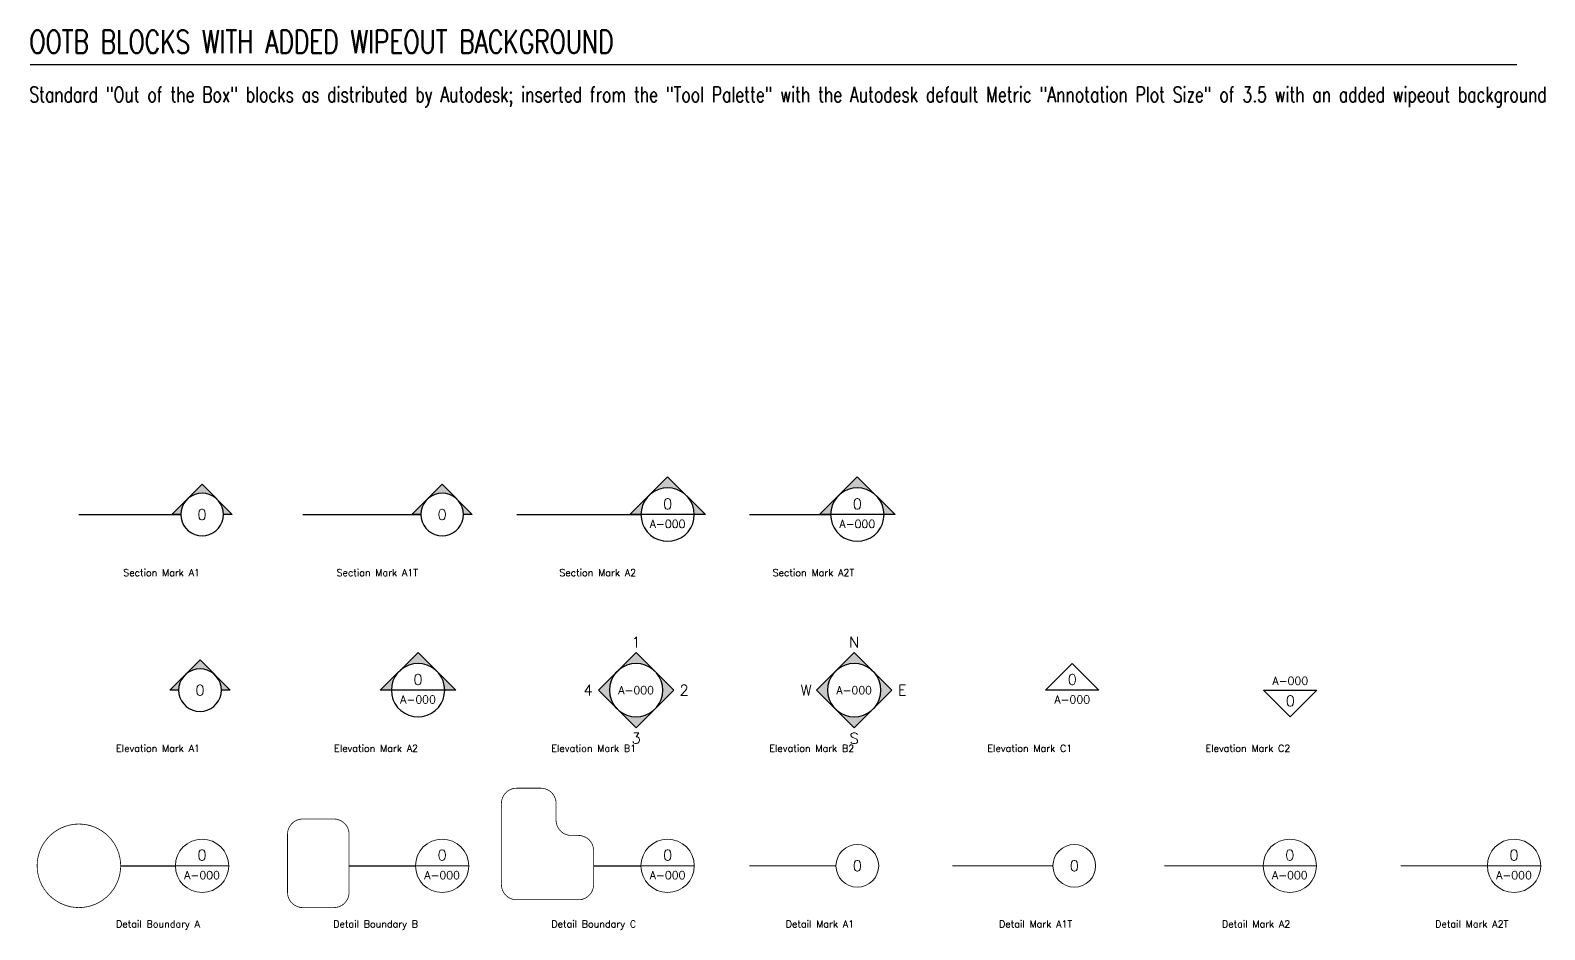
# Model space of a CAD drawing. Header units: millimetres. Extents: x -1452 to 102323, y -2095 to 85627.
# Drawn here: x 52644 to 102323, y 34068 to 63567 of the extents above; entities that cross this region are included whole.
import ezdxf
from ezdxf.enums import TextEntityAlignment as Align

# ---------------------------------------------------------------- set-up
doc = ezdxf.new("R2010")
doc.units = ezdxf.units.MM
doc.header["$LTSCALE"] = 0.5
doc.set_wipeout_variables(frame=1)
doc.linetypes.add('DASHED2', pattern=[9.525, 6.35, -3.175])
for name, color, linetype, lineweight in [('A050A', 151, 'Continuous', 25), ('A060A', 191, 'Continuous', 25), ('Aec-Detail-Marks', 150, 'Continuous', 18)]:
    doc.layers.add(name, color=color, linetype=linetype, lineweight=lineweight)
doc.styles.add('Arch-Dim', font='romans.shx', dxfattribs={"width": 0.75})
doc.styles.add('RomanS', font='romans.shx')
doc.dimstyles.new('Aec-Arch-M-100', dxfattribs={"dimscale": 100, "dimtxt": 2.5, "dimasz": 1.5, "dimexe": 1.5, "dimexo": 1.5, "dimgap": 0.8, "dimtad": 1, "dimdec": 0, "dimzin": 3, "dimdsep": 46, "dimtxsty": 'Arch-Dim', "dimblk": 'ARCHTICK', "dimcen": 2.5, "dimazin": 2, "dimtfac": 0.75, "dimtdec": 0, "dimtix": 1, "dimtmove": 2, "dimatfit": 2, "dimfxl": 1, "dimtolj": 1, "dimtzin": 0, "dimarcsym": 0})

# ---------------------------------------------------------------- blocks, each defined once
blk = doc.blocks.new('_ArchTick')
at = {"color": 0, "linetype": 'ByBlock', "const_width": 0.15}
blk.add_lwpolyline([(-0.5, -0.5), (0.5, 0.5)], dxfattribs=at)
blk = doc.blocks.new('Anno_Detail_A2_wo')
at = {"color": 0, "linetype": 'ByBlock', "lineweight": -2}
blk.add_line((2.5, 0), (-2.5, 0), dxfattribs=at)
blk.add_circle((0, 0), 2.5, dxfattribs=at)
at = {"color": 0, "linetype": 'ByBlock', "lineweight": -2, "style": 'RomanS'}
blk.add_attdef('NUMBER', text='', height=1, dxfattribs=at).set_placement((0, 0.5), align=Align.CENTER)
blk.add_attdef('SHEET', text='', height=0.75, dxfattribs=at).set_placement((0, -0.5), align=Align.TOP_CENTER)
blk = doc.blocks.new('Anno_Detail_A1_wo')
at = {"color": 0, "linetype": 'ByBlock', "lineweight": -2}
blk.add_circle((0, 0), 2, dxfattribs=at)
at = {"color": 0, "linetype": 'ByBlock', "lineweight": -2, "style": 'RomanS'}
blk.add_attdef('NUMBER', text='', height=1, dxfattribs=at).set_placement((0, 0), align=Align.MIDDLE)
blk = doc.blocks.new('*U57')
at = {"layer": 'Aec-Detail-Marks'}
blk.add_lwpolyline([(0, 0, 0.0591, 0.0591, 0), (0, 0.16, 0, 0, 0)], format="xyseb", dxfattribs=at)
blk = doc.blocks.new('*U58')
at = {"layer": 'Aec-Detail-Marks'}
blk.add_lwpolyline([(0, 0, 0.0591, 0.0591, 0), (0, 0.16, 0, 0, 0)], format="xyseb", dxfattribs=at)
blk = doc.blocks.new('Anno_Elevation_A1_wo')
blk.add_wipeout([(2, 0), (1.97, 0.35), (1.88, 0.68), (1.73, 1), (1.53, 1.29), (1.29, 1.53), (1, 1.73), (0.68, 1.88), (0.35, 1.97), (0, 2), (-0.35, 1.97), (-0.68, 1.88), (-1, 1.73), (-1.29, 1.53), (-1.53, 1.29), (-1.73, 1), (-1.88, 0.68), (-1.97, 0.35), (-2, 0), (-1.97, -0.35), (-1.88, -0.68), (-1.73, -1), (-1.53, -1.29), (-1.29, -1.53), (-1, -1.73), (-0.68, -1.88), (-0.35, -1.97), (0, -2), (0.35, -1.97), (0.68, -1.88), (1, -1.73), (1.29, -1.53), (1.53, -1.29), (1.73, -1), (1.88, -0.68), (1.97, -0.35)])
blk.add_lwpolyline([(2, 0), (1.97, 0.35), (1.88, 0.68), (1.73, 1), (1.53, 1.29), (1.29, 1.53), (1, 1.73), (0.68, 1.88), (0.35, 1.97), (0, 2), (-0.35, 1.97), (-0.68, 1.88), (-1, 1.73), (-1.29, 1.53), (-1.53, 1.29), (-1.73, 1), (-1.88, 0.68), (-1.97, 0.35), (-2, 0), (-1.97, -0.35), (-1.88, -0.68), (-1.73, -1), (-1.53, -1.29), (-1.29, -1.53), (-1, -1.73), (-0.68, -1.88), (-0.35, -1.97), (0, -2), (0.35, -1.97), (0.68, -1.88), (1, -1.73), (1.29, -1.53), (1.53, -1.29), (1.73, -1), (1.88, -0.68), (1.97, -0.35)], close=True)
at = {"color": 0, "linetype": 'ByBlock', "lineweight": -2, "style": 'RomanS'}
blk.add_attdef('NUMBER', text='', height=1, dxfattribs=at).set_placement((0, 0), align=Align.MIDDLE)
blk = doc.blocks.new('Anno_Arrow_A1')
at = {"linetype": 'ByBlock', "lineweight": -2}
h = blk.add_hatch(color=0, dxfattribs=at)
h.paths.add_polyline_path([(-1.41, 1.41), (-2.83, 0), (-2, 0, -0.198912)])
h.paths.add_polyline_path([(0, 2.83), (-1.41, 1.41, -0.414214), (1.41, 1.41)])
h.paths.add_polyline_path([(1.9, 0.93), (1.8, 0.88, -0.114349), (2, 0), (2.83, 0)])
h.paths.add_polyline_path([(1.41, 1.41, -0.082683), (1.8, 0.88), (1.9, 0.93)])
at = {"color": 0, "linetype": 'ByBlock', "lineweight": -2}
blk.add_lwpolyline([(-2, 0), (-2.83, 0), (0, 2.83), (2.83, 0), (2, 0)], dxfattribs=at)
blk = doc.blocks.new('Anno_Elevation_A2_wo')
blk.add_wipeout([(2.5, 0), (2.46, 0.43), (2.35, 0.86), (2.17, 1.25), (1.92, 1.61), (1.61, 1.92), (1.25, 2.17), (0.86, 2.35), (0.43, 2.46), (0, 2.5), (-0.43, 2.46), (-0.86, 2.35), (-1.25, 2.17), (-1.61, 1.92), (-1.92, 1.61), (-2.17, 1.25), (-2.35, 0.86), (-2.46, 0.43), (-2.5, 0), (-2.46, -0.43), (-2.35, -0.86), (-2.17, -1.25), (-1.92, -1.61), (-1.61, -1.92), (-1.25, -2.17), (-0.86, -2.35), (-0.43, -2.46), (0, -2.5), (0.43, -2.46), (0.86, -2.35), (1.25, -2.17), (1.61, -1.92), (1.92, -1.61), (2.17, -1.25), (2.35, -0.86), (2.46, -0.43)])
at = {"color": 0, "linetype": 'ByBlock', "lineweight": -2}
blk.add_line((2.5, 0), (-2.5, 0), dxfattribs=at)
blk.add_lwpolyline([(2.5, 0), (2.46, 0.43), (2.35, 0.86), (2.17, 1.25), (1.92, 1.61), (1.61, 1.92), (1.25, 2.17), (0.86, 2.35), (0.43, 2.46), (0, 2.5), (-0.43, 2.46), (-0.86, 2.35), (-1.25, 2.17), (-1.61, 1.92), (-1.92, 1.61), (-2.17, 1.25), (-2.35, 0.86), (-2.46, 0.43), (-2.5, 0), (-2.46, -0.43), (-2.35, -0.86), (-2.17, -1.25), (-1.92, -1.61), (-1.61, -1.92), (-1.25, -2.17), (-0.86, -2.35), (-0.43, -2.46), (0, -2.5), (0.43, -2.46), (0.86, -2.35), (1.25, -2.17), (1.61, -1.92), (1.92, -1.61), (2.17, -1.25), (2.35, -0.86), (2.46, -0.43)], close=True)
at = {"color": 0, "linetype": 'ByBlock', "lineweight": -2, "style": 'RomanS'}
blk.add_attdef('NUMBER', text='', height=1, dxfattribs=at).set_placement((0, 0.5), align=Align.CENTER)
blk.add_attdef('SHEET', text='', height=0.75, dxfattribs=at).set_placement((0, -0.5), align=Align.TOP_CENTER)
blk = doc.blocks.new('Anno_Arrow_A2')
at = {"linetype": 'ByBlock', "lineweight": -2}
h = blk.add_hatch(color=0, dxfattribs=at)
h.paths.add_polyline_path([(-1.77, 1.77), (-3.54, 0), (-2.5, 0, -0.198912)])
h.paths.add_polyline_path([(0, 3.54), (-1.77, 1.77, -0.414214), (1.77, 1.77)])
h.paths.add_polyline_path([(2.37, 1.16), (2.25, 1.1, -0.114349), (2.5, 0), (3.54, 0)])
h.paths.add_polyline_path([(1.77, 1.77, -0.082683), (2.25, 1.1), (2.37, 1.16)])
at = {"color": 0, "linetype": 'ByBlock', "lineweight": -2}
blk.add_lwpolyline([(-2.5, 0), (-3.54, 0), (0, 3.54), (3.54, 0), (2.5, 0)], dxfattribs=at)
blk = doc.blocks.new('Anno_Elevation_B1_wo')
blk.add_wipeout([(2.5, 0), (2.46, 0.43), (2.35, 0.86), (2.17, 1.25), (1.92, 1.61), (1.61, 1.92), (1.25, 2.17), (0.86, 2.35), (0.43, 2.46), (0, 2.5), (-0.43, 2.46), (-0.86, 2.35), (-1.25, 2.17), (-1.61, 1.92), (-1.92, 1.61), (-2.17, 1.25), (-2.35, 0.86), (-2.46, 0.43), (-2.5, 0), (-2.46, -0.43), (-2.35, -0.86), (-2.17, -1.25), (-1.92, -1.61), (-1.61, -1.92), (-1.25, -2.17), (-0.86, -2.35), (-0.43, -2.46), (0, -2.5), (0.43, -2.46), (0.86, -2.35), (1.25, -2.17), (1.61, -1.92), (1.92, -1.61), (2.17, -1.25), (2.35, -0.86), (2.46, -0.43)])
at = {"color": 0, "linetype": 'ByBlock', "lineweight": -2}
blk.add_lwpolyline([(-3.54, 0), (0, 3.54), (3.54, 0), (0, -3.54)], close=True, dxfattribs=at)
blk.add_lwpolyline([(2.5, 0), (2.46, 0.43), (2.35, 0.86), (2.17, 1.25), (1.92, 1.61), (1.61, 1.92), (1.25, 2.17), (0.86, 2.35), (0.43, 2.46), (0, 2.5), (-0.43, 2.46), (-0.86, 2.35), (-1.25, 2.17), (-1.61, 1.92), (-1.92, 1.61), (-2.17, 1.25), (-2.35, 0.86), (-2.46, 0.43), (-2.5, 0), (-2.46, -0.43), (-2.35, -0.86), (-2.17, -1.25), (-1.92, -1.61), (-1.61, -1.92), (-1.25, -2.17), (-0.86, -2.35), (-0.43, -2.46), (0, -2.5), (0.43, -2.46), (0.86, -2.35), (1.25, -2.17), (1.61, -1.92), (1.92, -1.61), (2.17, -1.25), (2.35, -0.86), (2.46, -0.43)], close=True)
at = {"color": 0, "linetype": 'ByBlock', "lineweight": -2, "style": 'RomanS'}
blk.add_attdef('SHEET', text='', height=0.75, dxfattribs=at).set_placement((0, 0), align=Align.MIDDLE)
blk = doc.blocks.new('Anno_Arrow_1234')
at = {"linetype": 'ByBlock', "lineweight": -2}
blk.add_hatch(color=0, dxfattribs=at).paths.add_polyline_path([(0, 3.54), (-1.77, 1.77, -0.198912), (0, 2.5, -0.198912), (1.77, 1.77)])
at = {"color": 0, "linetype": 'ByBlock', "lineweight": -2, "style": 'RomanS'}
blk.add_attdef('NUMBER', text='', height=1, dxfattribs=at).set_placement((0, 4.5), align=Align.MIDDLE)
blk = doc.blocks.new('Anno_Arrow_NESW')
at = {"linetype": 'ByBlock', "lineweight": -2}
blk.add_hatch(color=0, dxfattribs=at).paths.add_polyline_path([(0, 3.54), (-1.77, 1.77, -0.198912), (0, 2.5, -0.198912), (1.77, 1.77)])
at = {"color": 0, "linetype": 'ByBlock', "lineweight": -2, "style": 'RomanS'}
blk.add_attdef('NUMBER', text='', height=1, dxfattribs=at).set_placement((0, 4.5), align=Align.MIDDLE)
blk = doc.blocks.new('Anno_Elevation_C1_wo')
at = {"color": 0, "linetype": 'ByBlock'}
blk.add_wipeout([(0, 0), (-2.5, 0), (0, 2.5), (2.5, 0)], dxfattribs=at)
at = {"color": 0, "linetype": 'ByBlock', "lineweight": -2}
blk.add_lwpolyline([(0, 0), (-2.5, 0), (0, 2.5), (2.5, 0), (0, 0)], close=True, dxfattribs=at)
at = {"color": 0, "linetype": 'ByBlock', "lineweight": -2, "style": 'RomanS'}
blk.add_attdef('NUMBER', text='', height=1, dxfattribs=at).set_placement((0, 0.5), align=Align.CENTER)
blk.add_attdef('SHEET', text='', height=0.75, dxfattribs=at).set_placement((0, -0.5), align=Align.TOP_CENTER)
blk = doc.blocks.new('Anno_Elevation_C2_wo')
at = {"color": 0, "linetype": 'ByBlock', "lineweight": -2}
blk.add_lwpolyline([(0, 0), (-2.5, 0), (0, 2.5), (2.5, 0), (0, 0)], close=True, dxfattribs=at)
at = {"color": 0, "linetype": 'ByBlock', "lineweight": -2, "style": 'RomanS'}
blk.add_attdef('NUMBER', text='', height=1, rotation=180, dxfattribs=at).set_placement((0, 0.5), align=Align.TOP_CENTER)
blk.add_attdef('SHEET', text='', height=0.75, rotation=180, dxfattribs=at).set_placement((0, -0.5), align=Align.CENTER)
blk = doc.blocks.new('Anno_Section_A1_wo')
blk.add_wipeout([(2, 0), (1.97, 0.35), (1.88, 0.68), (1.73, 1), (1.53, 1.29), (1.29, 1.53), (1, 1.73), (0.68, 1.88), (0.35, 1.97), (0, 2), (-0.35, 1.97), (-0.68, 1.88), (-1, 1.73), (-1.29, 1.53), (-1.53, 1.29), (-1.73, 1), (-1.88, 0.68), (-1.97, 0.35), (-2, 0), (-1.97, -0.35), (-1.88, -0.68), (-1.73, -1), (-1.53, -1.29), (-1.29, -1.53), (-1, -1.73), (-0.68, -1.88), (-0.35, -1.97), (0, -2), (0.35, -1.97), (0.68, -1.88), (1, -1.73), (1.29, -1.53), (1.53, -1.29), (1.73, -1), (1.88, -0.68), (1.97, -0.35)])
blk.add_lwpolyline([(2, 0), (1.97, 0.35), (1.88, 0.68), (1.73, 1), (1.53, 1.29), (1.29, 1.53), (1, 1.73), (0.68, 1.88), (0.35, 1.97), (0, 2), (-0.35, 1.97), (-0.68, 1.88), (-1, 1.73), (-1.29, 1.53), (-1.53, 1.29), (-1.73, 1), (-1.88, 0.68), (-1.97, 0.35), (-2, 0), (-1.97, -0.35), (-1.88, -0.68), (-1.73, -1), (-1.53, -1.29), (-1.29, -1.53), (-1, -1.73), (-0.68, -1.88), (-0.35, -1.97), (0, -2), (0.35, -1.97), (0.68, -1.88), (1, -1.73), (1.29, -1.53), (1.53, -1.29), (1.73, -1), (1.88, -0.68), (1.97, -0.35)], close=True)
at = {"color": 0, "linetype": 'ByBlock', "lineweight": -2, "style": 'RomanS'}
blk.add_attdef('NUMBER', text='', height=1, dxfattribs=at).set_placement((0, 0), align=Align.MIDDLE)
blk = doc.blocks.new('*U59')
at = {"layer": 'A060A'}
blk.add_lwpolyline([(0, 0, 0.0591, 0.0591, 0), (0, 0.16, 0, 0, 0)], format="xyseb", dxfattribs=at)
blk = doc.blocks.new('Anno_Section_A2_wo')
blk.add_wipeout([(2.5, 0), (2.46, 0.43), (2.35, 0.86), (2.17, 1.25), (1.92, 1.61), (1.61, 1.92), (1.25, 2.17), (0.86, 2.35), (0.43, 2.46), (0, 2.5), (-0.43, 2.46), (-0.86, 2.35), (-1.25, 2.17), (-1.61, 1.92), (-1.92, 1.61), (-2.17, 1.25), (-2.35, 0.86), (-2.46, 0.43), (-2.5, 0), (-2.46, -0.43), (-2.35, -0.86), (-2.17, -1.25), (-1.92, -1.61), (-1.61, -1.92), (-1.25, -2.17), (-0.86, -2.35), (-0.43, -2.46), (0, -2.5), (0.43, -2.46), (0.86, -2.35), (1.25, -2.17), (1.61, -1.92), (1.92, -1.61), (2.17, -1.25), (2.35, -0.86), (2.46, -0.43)])
at = {"color": 0, "linetype": 'ByBlock', "lineweight": -2}
blk.add_line((2.5, 0), (-2.5, 0), dxfattribs=at)
blk.add_lwpolyline([(2.5, 0), (2.46, 0.43), (2.35, 0.86), (2.17, 1.25), (1.92, 1.61), (1.61, 1.92), (1.25, 2.17), (0.86, 2.35), (0.43, 2.46), (0, 2.5), (-0.43, 2.46), (-0.86, 2.35), (-1.25, 2.17), (-1.61, 1.92), (-1.92, 1.61), (-2.17, 1.25), (-2.35, 0.86), (-2.46, 0.43), (-2.5, 0), (-2.46, -0.43), (-2.35, -0.86), (-2.17, -1.25), (-1.92, -1.61), (-1.61, -1.92), (-1.25, -2.17), (-0.86, -2.35), (-0.43, -2.46), (0, -2.5), (0.43, -2.46), (0.86, -2.35), (1.25, -2.17), (1.61, -1.92), (1.92, -1.61), (2.17, -1.25), (2.35, -0.86), (2.46, -0.43)], close=True)
at = {"color": 0, "linetype": 'ByBlock', "lineweight": -2, "style": 'RomanS'}
blk.add_attdef('NUMBER', text='', height=1, dxfattribs=at).set_placement((0, 0.5), align=Align.CENTER)
blk.add_attdef('SHEET', text='', height=0.75, dxfattribs=at).set_placement((0, -0.5), align=Align.TOP_CENTER)
blk = doc.blocks.new('*U60')
at = {"layer": 'A060A'}
blk.add_lwpolyline([(0, 0, 0.0591, 0.0591, 0), (0, 0.16, 0, 0, 0)], format="xyseb", dxfattribs=at)

msp = doc.modelspace()

# ---------------------------------------------------------------- linework, layer by layer
msp.add_lwpolyline([(52644, 62447), (101404, 62447)])
at = {"layer": 'A060A'}
for points in [[(54238, 47685), (57579, 47685)], [(68599, 47685), (72675, 47685)]]:
    msp.add_lwpolyline(points, dxfattribs=at)
at = {"layer": 'Aec-Detail-Marks', "linetype": 'DASHED2', "const_width": 25, "flags": 128}
for points in [[(68099, 35549, 0.414214), (68599, 35049), (70623, 35049, 0.414214), (71123, 35549), (71123, 36659, 0.414214), (70623, 37159), (70392, 37159, -0.414214), (69892, 37659), (69892, 38209, 0.414214), (69392, 38709), (68599, 38709, 0.414214), (68099, 38209)], [(55608, 36163, 1), (52868, 36163, 1)], [(61082, 35293, 0.414214), (61582, 34793), (62601, 34793, 0.414214), (63101, 35293), (63101, 37198, 0.414214), (62601, 37698), (61582, 37698, 0.414214), (61082, 37198)]]:
    msp.add_lwpolyline(points, format="xyb", close=True, dxfattribs=at)
at = {"layer": 'Aec-Detail-Marks'}
for points in [[(76238, 36163), (79074, 36163)], [(82901, 36163), (86192, 36163)], [(89845, 36163), (93086, 36163)], [(97605, 36163), (100441, 36163)]]:
    msp.add_lwpolyline(points, dxfattribs=at)

# ---------------------------------------------------------------- block references
at = {"layer": 'A050A'}
ref = msp.add_blockref('Anno_Elevation_A2_wo', (65364, 41924), dxfattribs=dict(at, xscale=350, yscale=350, zscale=350))
ref.add_attrib('SHEET', 'A-000', dxfattribs={"layer": '0', "color": 0, "linetype": 'ByBlock', "lineweight": -2, "height": 262.5, "style": 'Arch-Dim'}).set_placement((65364, 41749), align=Align.TOP_CENTER)
ref.add_attrib('NUMBER', '0', dxfattribs={"layer": '0', "color": 0, "linetype": 'ByBlock', "lineweight": -2, "height": 350, "style": 'Arch-Dim'}).set_placement((65364, 42099), align=Align.CENTER)
ref = msp.add_blockref('Anno_Elevation_B1_wo', (72518, 41924), dxfattribs=dict(at, xscale=350, yscale=350, zscale=350))
ref.add_attrib('SHEET', 'A-000', dxfattribs={"layer": '0', "color": 0, "linetype": 'ByBlock', "lineweight": -2, "height": 262.5, "style": 'Arch-Dim'}).set_placement((72518, 41924), align=Align.MIDDLE)
ref = msp.add_blockref('Anno_Elevation_B1_wo', (79671, 41924), dxfattribs=dict(at, xscale=350, yscale=350, zscale=350))
ref.add_attrib('SHEET', 'A-000', dxfattribs={"layer": '0', "color": 0, "linetype": 'ByBlock', "lineweight": -2, "height": 262.5, "style": 'Arch-Dim'}).set_placement((79671, 41924), align=Align.MIDDLE)
ref = msp.add_blockref('Anno_Elevation_C1_wo', (86824, 41924), dxfattribs=dict(at, xscale=350, yscale=350, zscale=350))
ref.add_attrib('NUMBER', '0', dxfattribs={"layer": '0', "color": 0, "linetype": 'ByBlock', "lineweight": -2, "height": 350, "style": 'Arch-Dim'}).set_placement((86824, 42099), align=Align.CENTER)
ref.add_attrib('SHEET', 'A-000', dxfattribs={"layer": '0', "color": 0, "linetype": 'ByBlock', "lineweight": -2, "height": 262.5, "style": 'Arch-Dim'}).set_placement((86824, 41749), align=Align.TOP_CENTER)
ref = msp.add_blockref('Anno_Elevation_A1_wo', (58211, 41924), dxfattribs=dict(at, xscale=350.0000000000002, yscale=350.0000000000002, zscale=350.0000000000002))
ref.add_attrib('NUMBER', '0', dxfattribs={"layer": '0', "color": 0, "linetype": 'ByBlock', "lineweight": -2, "height": 350, "style": 'Arch-Dim'}).set_placement((58211, 41924), align=Align.MIDDLE)
ref = msp.add_blockref('Anno_Elevation_C2_wo', (93978, 41924), dxfattribs=dict(at, xscale=350, yscale=350, zscale=350, rotation=180))
ref.add_attrib('SHEET', 'A-000', dxfattribs={"layer": '0', "color": 0, "linetype": 'ByBlock', "lineweight": -2, "height": 262.5, "style": 'Arch-Dim'}).set_placement((93978, 42099), align=Align.CENTER)
ref.add_attrib('NUMBER', '0', dxfattribs={"layer": '0', "color": 0, "linetype": 'ByBlock', "lineweight": -2, "height": 350, "style": 'Arch-Dim'}).set_placement((93978, 41749), align=Align.TOP_CENTER)
at = {"layer": 'A060A'}
ref = msp.add_blockref('Anno_Section_A1_wo', (66154, 47685), dxfattribs=dict(at, xscale=350, yscale=350, zscale=350))
ref.add_attrib('NUMBER', '0', dxfattribs={"layer": '0', "color": 0, "linetype": 'ByBlock', "lineweight": -2, "height": 350, "style": 'Arch-Dim'}).set_placement((66154, 47685), align=Align.MIDDLE)
ref = msp.add_blockref('Anno_Section_A2_wo', (79774, 47685), dxfattribs=dict(at, xscale=350, yscale=350, zscale=350))
ref.add_attrib('SHEET', 'A-000', dxfattribs={"layer": '0', "color": 0, "linetype": 'ByBlock', "lineweight": -2, "height": 262.5, "style": 'Arch-Dim'}).set_placement((79774, 47510), align=Align.TOP_CENTER)
ref.add_attrib('NUMBER', '0', dxfattribs={"layer": '0', "color": 0, "linetype": 'ByBlock', "lineweight": -2, "height": 350, "style": 'Arch-Dim'}).set_placement((79774, 47860), align=Align.CENTER)
at = {"layer": 'A060A', "xscale": 100, "yscale": 100, "zscale": 100}
for name, p in [('*U59', (61582, 47685)), ('*U60', (76238, 47685))]:
    msp.add_blockref(name, p, dxfattribs=at)
at = {"layer": 'Aec-Detail-Marks'}
ref = msp.add_blockref('Anno_Detail_A2_wo', (58279, 36163), dxfattribs=dict(at, xscale=350, yscale=350, zscale=350))
ref.add_attrib('NUMBER', '0', dxfattribs={"layer": '0', "color": 0, "linetype": 'ByBlock', "lineweight": -2, "height": 350, "style": 'Arch-Dim'}).set_placement((58279, 36338), align=Align.CENTER)
ref.add_attrib('SHEET', 'A-000', dxfattribs={"layer": '0', "color": 0, "linetype": 'ByBlock', "lineweight": -2, "height": 262.5, "style": 'Arch-Dim'}).set_placement((58279, 35988), align=Align.TOP_CENTER)
ref = msp.add_blockref('Anno_Detail_A2_wo', (66154, 36163), dxfattribs=dict(at, xscale=350, yscale=350, zscale=350))
ref.add_attrib('NUMBER', '0', dxfattribs={"layer": '0', "color": 0, "linetype": 'ByBlock', "lineweight": -2, "height": 350, "style": 'Arch-Dim'}).set_placement((66154, 36338), align=Align.CENTER)
ref.add_attrib('SHEET', 'A-000', dxfattribs={"layer": '0', "color": 0, "linetype": 'ByBlock', "lineweight": -2, "height": 262.5, "style": 'Arch-Dim'}).set_placement((66154, 35988), align=Align.TOP_CENTER)
ref = msp.add_blockref('Anno_Detail_A2_wo', (73550, 36163), dxfattribs=dict(at, xscale=350, yscale=350, zscale=350))
ref.add_attrib('NUMBER', '0', dxfattribs={"layer": '0', "color": 0, "linetype": 'ByBlock', "lineweight": -2, "height": 350, "style": 'Arch-Dim'}).set_placement((73550, 36338), align=Align.CENTER)
ref.add_attrib('SHEET', 'A-000', dxfattribs={"layer": '0', "color": 0, "linetype": 'ByBlock', "lineweight": -2, "height": 262.5, "style": 'Arch-Dim'}).set_placement((73550, 35988), align=Align.TOP_CENTER)
ref = msp.add_blockref('Anno_Detail_A1_wo', (79774, 36163), dxfattribs=dict(at, xscale=350, yscale=350, zscale=350))
ref.add_attrib('NUMBER', '0', dxfattribs={"layer": '0', "color": 0, "linetype": 'ByBlock', "lineweight": -2, "height": 350, "style": 'Arch-Dim'}).set_placement((79774, 36163), align=Align.MIDDLE)
ref = msp.add_blockref('Anno_Detail_A1_wo', (86892, 36163), dxfattribs=dict(at, xscale=350, yscale=350, zscale=350))
ref.add_attrib('NUMBER', '0', dxfattribs={"layer": '0', "color": 0, "linetype": 'ByBlock', "lineweight": -2, "height": 350, "style": 'Arch-Dim'}).set_placement((86892, 36163), align=Align.MIDDLE)
ref = msp.add_blockref('Anno_Detail_A2_wo', (93961, 36163), dxfattribs=dict(at, xscale=350, yscale=350, zscale=350))
ref.add_attrib('NUMBER', '0', dxfattribs={"layer": '0', "color": 0, "linetype": 'ByBlock', "lineweight": -2, "height": 350, "style": 'Arch-Dim'}).set_placement((93961, 36338), align=Align.CENTER)
ref.add_attrib('SHEET', 'A-000', dxfattribs={"layer": '0', "color": 0, "linetype": 'ByBlock', "lineweight": -2, "height": 262.5, "style": 'Arch-Dim'}).set_placement((93961, 35988), align=Align.TOP_CENTER)
ref = msp.add_blockref('Anno_Detail_A2_wo', (101316, 36163), dxfattribs=dict(at, xscale=350, yscale=350, zscale=350))
ref.add_attrib('NUMBER', '0', dxfattribs={"layer": '0', "color": 0, "linetype": 'ByBlock', "lineweight": -2, "height": 350, "style": 'Arch-Dim'}).set_placement((101316, 36338), align=Align.CENTER)
ref.add_attrib('SHEET', 'A-000', dxfattribs={"layer": '0', "color": 0, "linetype": 'ByBlock', "lineweight": -2, "height": 262.5, "style": 'Arch-Dim'}).set_placement((101316, 35988), align=Align.TOP_CENTER)
at = {"layer": 'Aec-Detail-Marks', "xscale": 100, "yscale": 100, "zscale": 100}
for name, p in [('*U57', (82901, 36163)), ('*U58', (97605, 36163))]:
    msp.add_blockref(name, p, dxfattribs=at)

# ---------------------------------------------------------------- texts
at = {"style": 'RomanS'}
for s, p in [('Section Mark A1', (58211, 45666)), ('Section Mark A1T', (65364, 45666)), ('Section Mark A2', (72518, 45666)), ('Section Mark A2T', (79671, 45666)), ('Elevation Mark A1', (58211, 39905)), ('Elevation Mark A2', (65364, 39905)), ('Elevation Mark B1', (72518, 39905)), ('Elevation Mark B2', (79671, 39905)), ('Elevation Mark C1', (86824, 39905)), ('Elevation Mark C2', (93978, 39905)), ('Detail Boundary A', (58211, 34144)), ('Detail Boundary B', (65364, 34144)), ('Detail Boundary C', (72518, 34144)), ('Detail Mark A1', (79671, 34144)), ('Detail Mark A1T', (86824, 34144)), ('Detail Mark A2', (93978, 34144)), ('Detail Mark A2T', (101131, 34144))]:
    msp.add_text(s, height=228.6, dxfattribs=at).set_placement(p, align=Align.RIGHT)
at = {"attachment_point": 1, "style": 'Arch-Dim'}
for s, insert, char_height, width in [('OOTB BLOCKS WITH ADDED WIPEOUT BACKGROUND', (52614, 63567), 750, 40407.83), ('Standard "Out of the Box" blocks as distributed by Autodesk; inserted from the "Tool Palette" with the Autodesk default Metric "Annotation Plot Size" of 3.5 with an added wipeout background', (52614, 61710), 500, 48782.97)]:
    msp.add_mtext(s, dxfattribs=dict(at, insert=insert, char_height=char_height, width=width))

# ---------------------------------------------------------------- leaders
at = {"layer": 'Aec-Detail-Marks', "has_arrowhead": 0}
for points in [[(55608, 36163), (57404, 36163)], [(63101, 36163), (65279, 36163)], [(71123, 36163), (72675, 36163)]]:
    msp.add_leader(points, dimstyle='Aec-Arch-M-100', dxfattribs=at)

# ---------------------------------------------------------------- next in the draw order: linework, layer by layer
at = {"layer": 'A060A'}
for points in [[(61582, 47685), (65454, 47685)], [(76238, 47685), (78899, 47685)]]:
    msp.add_lwpolyline(points, dxfattribs=at)

# ---------------------------------------------------------------- next in the draw order: block references
at = {"layer": 'A050A'}
ref = msp.add_blockref('Anno_Arrow_1234', (72518, 41924), dxfattribs=dict(at, xscale=350, yscale=350, zscale=350))
ref.add_attrib('NUMBER', '1', dxfattribs={"layer": '0', "color": 0, "linetype": 'ByBlock', "lineweight": -2, "height": 350, "style": 'Arch-Dim'}).set_placement((72518, 43499), align=Align.MIDDLE)
ref = msp.add_blockref('Anno_Arrow_NESW', (79671, 41924), dxfattribs=dict(at, xscale=350, yscale=350, zscale=350))
ref.add_attrib('NUMBER', 'N', dxfattribs={"layer": '0', "color": 0, "linetype": 'ByBlock', "lineweight": -2, "height": 350, "style": 'Arch-Dim'}).set_placement((79671, 43499), align=Align.MIDDLE)
for name, p, xscale, yscale, zscale in [('Anno_Arrow_A1', (58211, 41924), 350.0000000000002, 350.0000000000002, 350.0000000000002), ('Anno_Arrow_A2', (65364, 41924), 350, 350, 350)]:
    msp.add_blockref(name, p, dxfattribs=dict(at, xscale=xscale, yscale=yscale, zscale=zscale))
ref = msp.add_blockref('Anno_Arrow_1234', (72518, 41924), dxfattribs=dict(at, xscale=350, yscale=350, zscale=350, rotation=90))
ref.add_attrib('NUMBER', '4', dxfattribs={"layer": '0', "color": 0, "linetype": 'ByBlock', "lineweight": -2, "height": 350, "style": 'Arch-Dim'}).set_placement((70943, 41924), align=Align.MIDDLE)
ref = msp.add_blockref('Anno_Arrow_1234', (72518, 41924), dxfattribs=dict(at, xscale=350, yscale=350, zscale=350, rotation=270))
ref.add_attrib('NUMBER', '2', dxfattribs={"layer": '0', "color": 0, "linetype": 'ByBlock', "lineweight": -2, "height": 350, "style": 'Arch-Dim'}).set_placement((74093, 41924), align=Align.MIDDLE)
ref = msp.add_blockref('Anno_Arrow_NESW', (79671, 41924), dxfattribs=dict(at, xscale=350, yscale=350, zscale=350, rotation=90))
ref.add_attrib('NUMBER', 'W', dxfattribs={"layer": '0', "color": 0, "linetype": 'ByBlock', "lineweight": -2, "height": 350, "style": 'Arch-Dim'}).set_placement((78096, 41924), align=Align.MIDDLE)
ref = msp.add_blockref('Anno_Arrow_NESW', (79671, 41924), dxfattribs=dict(at, xscale=350, yscale=350, zscale=350, rotation=270))
ref.add_attrib('NUMBER', 'E', dxfattribs={"layer": '0', "color": 0, "linetype": 'ByBlock', "lineweight": -2, "height": 350, "style": 'Arch-Dim'}).set_placement((81246, 41924), align=Align.MIDDLE)
ref = msp.add_blockref('Anno_Arrow_1234', (72518, 41924), dxfattribs=dict(at, xscale=350, yscale=350, zscale=350, rotation=180))
ref.add_attrib('NUMBER', '3', dxfattribs={"layer": '0', "color": 0, "linetype": 'ByBlock', "lineweight": -2, "height": 350, "style": 'Arch-Dim'}).set_placement((72518, 40349), align=Align.MIDDLE)
ref = msp.add_blockref('Anno_Arrow_NESW', (79671, 41924), dxfattribs=dict(at, xscale=350, yscale=350, zscale=350, rotation=180))
ref.add_attrib('NUMBER', 'S', dxfattribs={"layer": '0', "color": 0, "linetype": 'ByBlock', "lineweight": -2, "height": 350, "style": 'Arch-Dim'}).set_placement((79671, 40349), align=Align.MIDDLE)
at = {"layer": 'A060A', "xscale": 350, "yscale": 350, "zscale": 350}
for name, p in [('Anno_Arrow_A2', (79774, 47685)), ('Anno_Arrow_A1', (66154, 47685))]:
    msp.add_blockref(name, p, dxfattribs=at)
at = {"layer": 'A060A'}
ref = msp.add_blockref('Anno_Section_A1_wo', (58279, 47685), dxfattribs=dict(at, xscale=350, yscale=350, zscale=350))
ref.add_attrib('NUMBER', '0', dxfattribs={"layer": '0', "color": 0, "linetype": 'ByBlock', "lineweight": -2, "height": 350, "style": 'Arch-Dim'}).set_placement((58279, 47685), align=Align.MIDDLE)
ref = msp.add_blockref('Anno_Section_A2_wo', (73550, 47685), dxfattribs=dict(at, xscale=350, yscale=350, zscale=350))
ref.add_attrib('SHEET', 'A-000', dxfattribs={"layer": '0', "color": 0, "linetype": 'ByBlock', "lineweight": -2, "height": 262.5, "style": 'Arch-Dim'}).set_placement((73550, 47510), align=Align.TOP_CENTER)
ref.add_attrib('NUMBER', '0', dxfattribs={"layer": '0', "color": 0, "linetype": 'ByBlock', "lineweight": -2, "height": 350, "style": 'Arch-Dim'}).set_placement((73550, 47860), align=Align.CENTER)

# ---------------------------------------------------------------- next in the draw order: block references
at = {"layer": 'A060A', "xscale": 350, "yscale": 350, "zscale": 350}
for name, p in [('Anno_Arrow_A2', (73550, 47685)), ('Anno_Arrow_A1', (58279, 47685))]:
    msp.add_blockref(name, p, dxfattribs=at)

doc.saveas('drawing.dxf')
